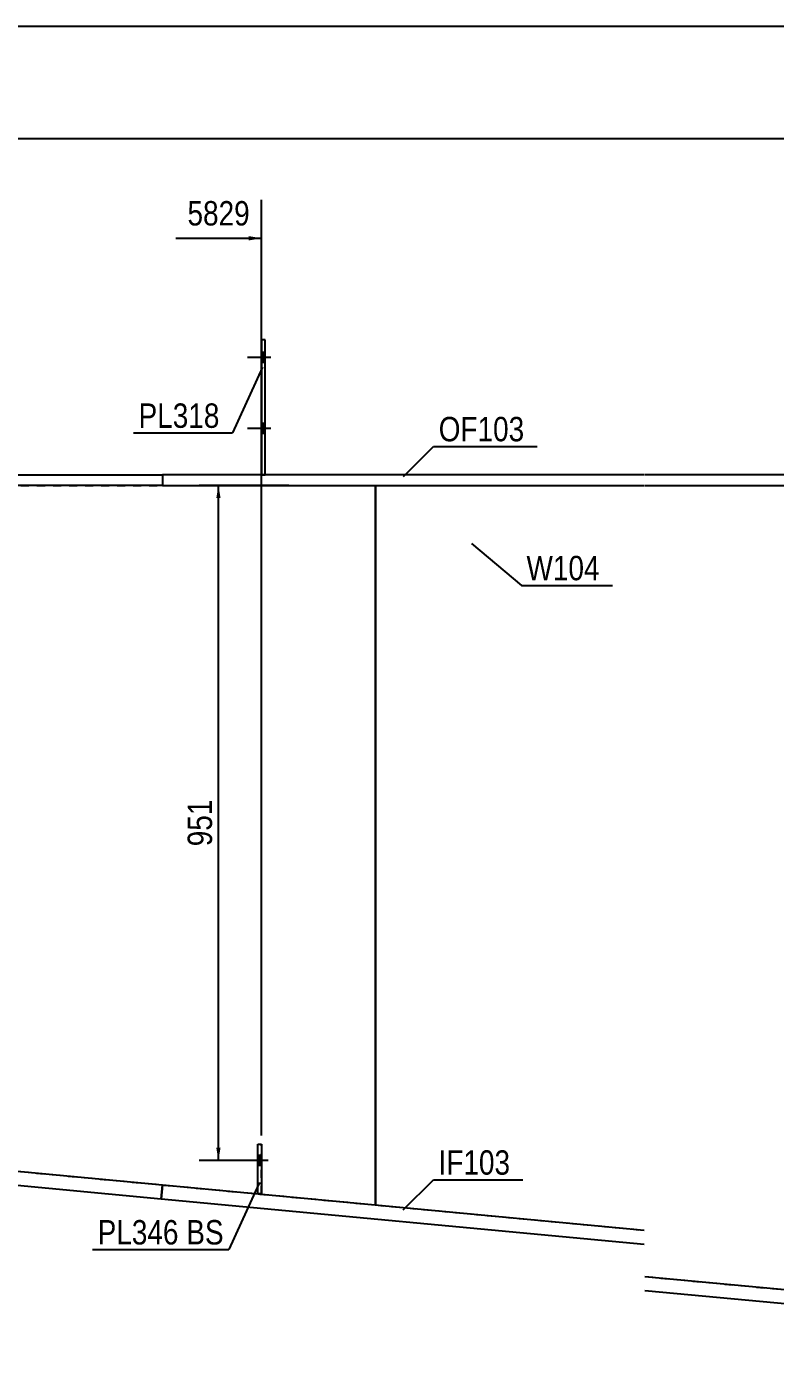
# Model space of a CAD drawing. Header units: millimetres. Extents: x -290 to 123, y -156 to 131.
# Drawn here: x -71.8 to 16.1, y -24.7 to 130.8 of the extents above; entities that cross this region are included whole.
import ezdxf

# ---------------------------------------------------------------- set-up
doc = ezdxf.new("R2010")
doc.units = ezdxf.units.MM
doc.linetypes.add('DXK_LINE_DOT1', pattern=[1.8814, 0.9407, -0.9407])
doc.linetypes.add('DXK_LINE_DOT2', pattern=[3.9198, 1.9599, -1.9599])
doc.styles.add('Arial Narrow', font='ARIALN.TTF', dxfattribs={"height": 0.2})

# ---------------------------------------------------------------- blocks, each defined once
blk = doc.blocks.new('Unknown-622979748-1210')
at = {"color": 5, "linetype": 'Continuous'}
blk.add_line((122.53, 130.82), (-287.47, 130.82), dxfattribs=at)
blk = doc.blocks.new('Part-622979748-1729 - 1449')
at = {"color": 2, "linetype": 'Continuous'}
for p, q in [((-55.99, -6.81), (-55.84, -5.15)), ((-55.84, -5.15), (0.66, -10.46)), ((0.66, -12.14), (-55.99, -6.81)), ((0.76, -15.9), (76.64, -23.04)), ((76.48, -24.7), (0.76, -17.58)), ((76.64, -23.04), (76.48, -24.7))]:
    blk.add_line(p, q, dxfattribs=at)
blk = doc.blocks.new('Part-622979748-1680 - 1449')
at = {"color": 2, "linetype": 'Continuous'}
for p, q in [((-43.8, 94.04), (-44.21, 94.04)), ((-44.21, 94.04), (-44.21, 78.21)), ((-43.8, 78.21), (-43.8, 94.04))]:
    blk.add_line(p, q, dxfattribs=at)
at = {"color": 7, "linetype": 'DXK_LINE_DOT1'}
blk.add_line((-44.21, 78.21), (-43.8, 78.21), dxfattribs=at)
blk = doc.blocks.new('Part-622979748-1751 - 1449')
at = {"color": 2, "linetype": 'Continuous'}
for p, q in [((-249.49, 37.78), (-249.33, 39.43)), ((-249.33, 39.43), (-217.83, 36.47)), ((-217.83, 34.8), (-249.49, 37.78)), ((-217.73, 19.56), (-152.57, 13.43)), ((-152.57, 11.75), (-217.73, 17.88)), ((-152.47, 8.16), (-87.59, 2.06)), ((-87.59, 0.39), (-152.47, 6.49)), ((-87.49, -2.17), (-55.84, -5.15)), ((-55.99, -6.81), (-87.49, -3.84)), ((-55.84, -5.15), (-55.99, -6.81))]:
    blk.add_line(p, q, dxfattribs=at)
blk = doc.blocks.new('Part-622979748-1965 - 1449')
at = {"color": 2, "linetype": 'Continuous'}
blk.add_line((-30.84, 76.96), (-30.84, -7.5), dxfattribs=at)
at = {"color": 7, "linetype": 'DXK_LINE_DOT1'}
for p, q in [((-30.84, 76.96), (0.66, 76.96)), ((0.76, 76.96), (76.64, 76.96)), ((76.64, 76.96), (76.64, 66.71)), ((76.64, 65.54), (76.64, 56.71)), ((76.64, 55.54), (76.64, 46.71)), ((76.64, 45.54), (76.64, 34.62)), ((76.64, 33.46), (76.64, 20.46)), ((76.64, 19.29), (76.64, 8.37)), ((76.64, 7.21), (76.64, -1.63)), ((76.64, -2.79), (76.64, -11.63)), ((-30.84, -7.5), (0.66, -10.46)), ((76.64, -12.79), (76.64, -23.04)), ((0.76, -15.9), (76.64, -23.04))]:
    blk.add_line(p, q, dxfattribs=at)
blk = doc.blocks.new('Part-622979748-1707 - 1449')
at = {"color": 7, "linetype": 'DXK_LINE_DOT1'}
for p, q in [((-87.49, 76.96), (-30.84, 76.96)), ((-87.49, -2.17), (-30.84, -7.5))]:
    blk.add_line(p, q, dxfattribs=at)
at = {"color": 2, "linetype": 'Continuous'}
blk.add_line((-30.84, -7.5), (-30.84, 76.96), dxfattribs=at)
blk = doc.blocks.new('Part-622979748-1921 - 1449')
at = {"color": 2, "linetype": 'Continuous'}
for p, q in [((-44.63, -6.2), (-44.63, -0.36)), ((-44.63, -0.36), (-44.21, -0.36)), ((-44.21, -0.36), (-44.21, -6.2)), ((-44.21, -6.2), (-44.63, -6.2))]:
    blk.add_line(p, q, dxfattribs=at)
blk = doc.blocks.new('Bolt-622979748-1752 - 1449')
at = {"linetype": 'Continuous'}
blk.add_hatch(color=3, dxfattribs=at).paths.add_polyline_path([(-44.21, -2.86), (-44.21, -1.7), (-44.63, -1.7), (-44.63, -2.86)])
at = {"color": 3, "linetype": 'Continuous'}
for p, q in [((-43.42, -2.28), (-46.17, -2.28)), ((-44.21, -1.7), (-44.63, -1.7)), ((-44.21, -2.86), (-44.63, -2.86))]:
    blk.add_line(p, q, dxfattribs=at)
blk = doc.blocks.new('Bolt-622979748-1753 - 1449')
at = {"color": 3, "linetype": 'DXK_LINE_DOT2'}
for p, q in [((-43.42, -2.28), (-46.17, -2.28)), ((-44.21, -1.7), (-44.63, -1.7)), ((-44.21, -2.86), (-44.63, -2.86))]:
    blk.add_line(p, q, dxfattribs=at)
blk = doc.blocks.new('Bolt-622979748-1625 - 1449')
at = {"linetype": 'Continuous'}
for points in [[(-43.8, 91.37), (-43.8, 92.54), (-44.21, 92.54), (-44.21, 91.37)], [(-43.8, 91.37), (-43.8, 92.54), (-44.21, 92.54), (-44.21, 91.37)], [(-43.8, 83.04), (-43.8, 84.21), (-44.21, 84.21), (-44.21, 83.04)], [(-43.8, 83.04), (-43.8, 84.21), (-44.21, 84.21), (-44.21, 83.04)]]:
    blk.add_hatch(color=3, dxfattribs=at).paths.add_polyline_path(points)
at = {"color": 3, "linetype": 'Continuous'}
for p, q in [((-43.13, 91.96), (-45.88, 91.96)), ((-43.13, 91.96), (-45.88, 91.96)), ((-43.8, 92.54), (-44.21, 92.54)), ((-43.8, 92.54), (-44.21, 92.54)), ((-43.8, 91.37), (-44.21, 91.37)), ((-43.8, 91.37), (-44.21, 91.37)), ((-43.8, 84.21), (-44.21, 84.21)), ((-43.8, 84.21), (-44.21, 84.21)), ((-43.13, 83.62), (-45.88, 83.62)), ((-43.13, 83.62), (-45.88, 83.62)), ((-43.8, 83.04), (-44.21, 83.04)), ((-43.8, 83.04), (-44.21, 83.04))]:
    blk.add_line(p, q, dxfattribs=at)
blk = doc.blocks.new('Part-622979748-1670 - 1449')
at = {"color": 2, "linetype": 'Continuous'}
for p, q in [((-55.84, 78.21), (-55.84, 76.96)), ((0.66, 78.21), (-55.84, 78.21)), ((76.64, 78.21), (0.76, 78.21)), ((-55.84, 76.96), (0.66, 76.96)), ((0.76, 76.96), (76.64, 76.96))]:
    blk.add_line(p, q, dxfattribs=at)
at = {"color": 7, "linetype": 'DXK_LINE_DOT1'}
blk.add_line((76.64, 76.96), (76.64, 78.21), dxfattribs=at)
blk = doc.blocks.new('Part-622979748-1943 - 1449')
at = {"color": 2, "linetype": 'Continuous'}
for p, q in [((-249.58, 76.96), (-249.58, 78.21)), ((-249.58, 78.21), (-217.83, 78.21)), ((-217.73, 78.21), (-152.57, 78.21)), ((-152.47, 78.21), (-87.59, 78.21)), ((-87.49, 78.21), (-55.84, 78.21)), ((-55.84, 78.21), (-55.84, 76.96)), ((-217.83, 76.96), (-249.58, 76.96)), ((-152.57, 76.96), (-217.73, 76.96)), ((-87.59, 76.96), (-152.47, 76.96)), ((-55.84, 76.96), (-87.49, 76.96))]:
    blk.add_line(p, q, dxfattribs=at)
blk = doc.blocks.new('Part-622979748-1916 - 1449')
at = {"color": 7, "linetype": 'DXK_LINE_DOT1'}
for p, q in [((-44.63, -6.2), (-44.63, -0.36)), ((-44.63, -0.36), (-44.21, -0.36)), ((-44.21, -6.2), (-44.21, -0.36)), ((-44.63, -4.95), (-44.21, -4.95)), ((-44.21, -6.2), (-44.63, -6.2))]:
    blk.add_line(p, q, dxfattribs=at)
blk = doc.blocks.new('StraightDimension-622979748-4359 - 1449')
at = {"linetype": 'Continuous'}
blk.add_hatch(color=7, dxfattribs=at).paths.add_polyline_path([(-45.71, 106.21), (-44.21, 105.96), (-45.71, 105.71)])
at = {"color": 7, "linetype": 'Continuous'}
for p, q in [((-44.21, 0.64), (-44.21, 110.46)), ((-54.27, 105.96), (-44.21, 105.96))]:
    blk.add_line(p, q, dxfattribs=at)
at = {"color": 0}
blk.add_wipeout([(-44.99, 106.86), (-44.99, 111.06), (-53.5, 111.06), (-53.5, 106.86)], dxfattribs=at)
at = {"color": 3, "style": 'Arial Narrow'}
blk.add_text('5829', height=2.863, dxfattribs=at).set_placement((-52.9, 107.46))
blk = doc.blocks.new('StraightDimension-622979748-2125 - 1449')
at = {"color": 7, "linetype": 'Continuous'}
blk.add_line((-251.25, 117.67), (78.72, 117.67), dxfattribs=at)
blk = doc.blocks.new('StraightDimension-622979748-2443 - 1449')
at = {"linetype": 'Continuous'}
for points in [[(-49.52, 75.46), (-49.27, 76.96), (-49.02, 75.46)], [(-49.02, -0.78), (-49.27, -2.28), (-49.52, -0.78)]]:
    blk.add_hatch(color=7, dxfattribs=at).paths.add_polyline_path(points)
at = {"color": 7, "linetype": 'Continuous'}
for p, q in [((-41.01, 76.96), (-51.52, 76.96)), ((-49.27, -2.28), (-49.27, 76.96)), ((-44.32, -2.28), (-51.52, -2.28))]:
    blk.add_line(p, q, dxfattribs=at)
at = {"color": 0}
blk.add_wipeout([(-49.42, 40.68), (-53.62, 40.68), (-53.62, 34), (-49.42, 34)], dxfattribs=at)
at = {"color": 3, "style": 'Arial Narrow'}
blk.add_text('951', height=2.863, rotation=90.0002, dxfattribs=at).set_placement((-50.02, 34.6))
blk = doc.blocks.new('Mark-622979748-1666 - 1449')
at = {"color": 0}
blk.add_wipeout([(-13.38, 82.13), (-13.38, 85.13), (-23.43, 85.13), (-23.43, 82.13)], dxfattribs=at)
blk.add_wipeout([(-13.38, 82.13), (-13.38, 85.13), (-23.43, 85.13), (-23.43, 82.13)], dxfattribs=at)
at = {"color": 7, "linetype": 'Continuous'}
for p, q in [((-27.57, 77.99), (-24.03, 81.53)), ((-24.03, 81.53), (-11.88, 81.53))]:
    blk.add_line(p, q, dxfattribs=at)
at = {"color": 3, "style": 'Arial Narrow'}
blk.add_text('OF103', height=2.863, dxfattribs=at).set_placement((-23.43, 82.13))
blk = doc.blocks.new('Mark-622979748-1676 - 1449')
at = {"color": 7, "linetype": 'Continuous'}
blk.add_line((-44.1, 90.85), (-47.64, 83.11), dxfattribs=at)
at = {"color": 0}
blk.add_wipeout([(-49.14, 83.71), (-49.14, 86.71), (-58.64, 86.71), (-58.64, 83.71)], dxfattribs=at)
blk.add_wipeout([(-49.14, 83.71), (-49.14, 86.71), (-58.64, 86.71), (-58.64, 83.71)], dxfattribs=at)
at = {"color": 7, "linetype": 'Continuous'}
blk.add_line((-59.24, 83.11), (-47.64, 83.11), dxfattribs=at)
at = {"color": 3, "style": 'Arial Narrow'}
blk.add_text('PL318', height=2.863, dxfattribs=at).set_placement((-58.64, 83.71))
blk = doc.blocks.new('Mark-622979748-1725 - 1449')
at = {"color": 0}
blk.add_wipeout([(-15.05, -3.95), (-15.05, -0.95), (-23.45, -0.95), (-23.45, -3.95)], dxfattribs=at)
blk.add_wipeout([(-15.05, -3.95), (-15.05, -0.95), (-23.45, -0.95), (-23.45, -3.95)], dxfattribs=at)
at = {"color": 7, "linetype": 'Continuous'}
for p, q in [((-27.59, -8.09), (-24.05, -4.55)), ((-24.05, -4.55), (-13.55, -4.55))]:
    blk.add_line(p, q, dxfattribs=at)
at = {"color": 3, "style": 'Arial Narrow'}
blk.add_text('IF103', height=2.863, dxfattribs=at).set_placement((-23.45, -3.95))
blk = doc.blocks.new('Mark-622979748-1961 - 1449')
at = {"color": 0}
blk.add_wipeout([(-4.55, 65.82), (-4.55, 68.82), (-13.13, 68.82), (-13.13, 65.82)], dxfattribs=at)
blk.add_wipeout([(-4.55, 65.82), (-4.55, 68.82), (-13.13, 68.82), (-13.13, 65.82)], dxfattribs=at)
at = {"color": 7, "linetype": 'Continuous'}
for p, q in [((-19.57, 70.12), (-13.73, 65.22)), ((-13.73, 65.22), (-3.05, 65.22))]:
    blk.add_line(p, q, dxfattribs=at)
at = {"color": 3, "style": 'Arial Narrow'}
blk.add_text('W104', height=2.863, dxfattribs=at).set_placement((-13.13, 65.82))
blk = doc.blocks.new('MarkSet-622979748-2601 - 1449')
at = {"color": 0}
for points in [[(-53.94, -12.14), (-53.94, -9.14), (-63.44, -9.14), (-63.44, -12.14)], [(-48.66, -12.14), (-48.66, -9.14), (-53.04, -9.14), (-53.04, -12.14)]]:
    blk.add_wipeout(points, dxfattribs=at)
for points in [[(-53.94, -12.14), (-53.94, -9.14), (-63.44, -9.14), (-63.44, -12.14)], [(-48.66, -12.14), (-48.66, -9.14), (-53.04, -9.14), (-53.04, -12.14)]]:
    blk.add_wipeout(points, dxfattribs=at)
at = {"color": 7, "linetype": 'Continuous'}
for p in [(-44.52, -5.01), (-64.04, -12.74)]:
    blk.add_line(p, (-48.06, -12.74), dxfattribs=at)
at = {"color": 3, "style": 'Arial Narrow'}
for s, p in [('PL346', (-63.44, -12.14)), ('BS', (-53.04, -12.14))]:
    blk.add_text(s, height=2.863, dxfattribs=at).set_placement(p)

msp = doc.modelspace()

# ---------------------------------------------------------------- block references
for name in ['Unknown-622979748-1210', 'Part-622979748-1680 - 1449', 'Bolt-622979748-1625 - 1449', 'Part-622979748-1943 - 1449', 'Part-622979748-1670 - 1449', 'Part-622979748-1707 - 1449', 'Part-622979748-1965 - 1449', 'Part-622979748-1751 - 1449', 'Part-622979748-1921 - 1449', 'Part-622979748-1916 - 1449', 'Bolt-622979748-1752 - 1449', 'Bolt-622979748-1753 - 1449', 'Part-622979748-1729 - 1449']:
    msp.add_blockref(name, (0, 0))

# ---------------------------------------------------------------- next in the draw order: block references
for name in ['StraightDimension-622979748-4359 - 1449', 'Mark-622979748-1961 - 1449', 'Mark-622979748-1725 - 1449', 'MarkSet-622979748-2601 - 1449']:
    msp.add_blockref(name, (0, 0))

# ---------------------------------------------------------------- next in the draw order: block references
for name in ['StraightDimension-622979748-2125 - 1449', 'StraightDimension-622979748-2443 - 1449']:
    msp.add_blockref(name, (0, 0))

# ---------------------------------------------------------------- next in the draw order: block references
for name in ['Mark-622979748-1676 - 1449', 'Mark-622979748-1666 - 1449']:
    msp.add_blockref(name, (0, 0))

doc.saveas('drawing.dxf')
